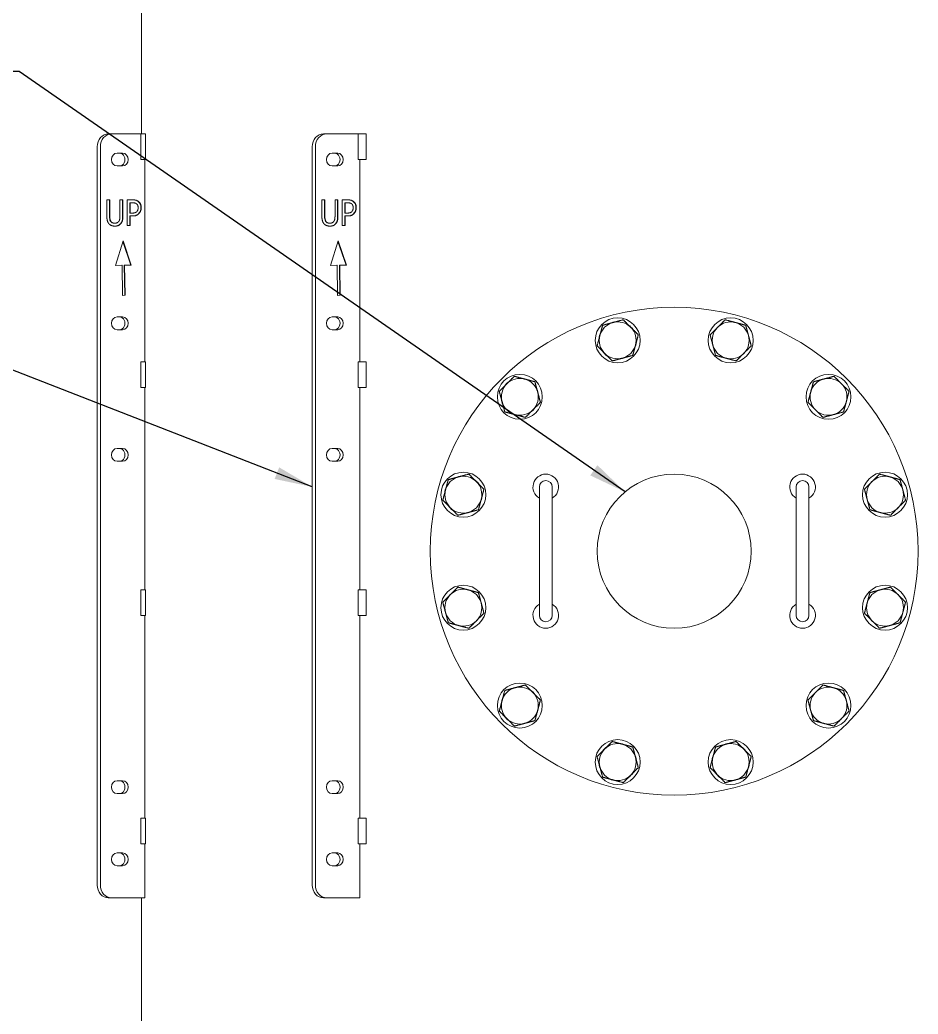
# Model space of a CAD drawing. Header units: inches. Extents: x 19 to 503, y 7 to 322.
# Drawn here: x 224.58 to 259.56, y 92.67 to 131.39 of the extents above; entities that cross this region are included whole.
import ezdxf

# ---------------------------------------------------------------- set-up
doc = ezdxf.new("R2010")
doc.units = ezdxf.units.IN
doc.header["$LTSCALE"] = 15
doc.header["$MEASUREMENT"] = 0
doc.layers.add('Symbol (ANSI)', color=7, linetype='Continuous', lineweight=25)
doc.layers.add('Visible (ANSI)', color=7, linetype='Continuous', lineweight=50)
doc.styles.add('MEMCOR Medium', font='arial.ttf')
doc.dimstyles.new('Default (ANSI)$7', dxfattribs={"dimscale": 15, "dimtxt": 0.15, "dimasz": 0.098425, "dimexe": 0.125, "dimexo": 0.0625, "dimgap": 0.031496, "dimtad": 0, "dimtih": 1, "dimtoh": 1, "dimdec": 4, "dimrnd": 1e-08, "dimzin": 3, "dimdsep": 46, "dimlunit": 5, "dimtxsty": 'MEMCOR Medium', "dimcen": 0.09, "dimdle": 0.393701, "dimclrd": 256, "dimclre": 256, "dimclrt": 256, "dimadec": 0, "dimazin": 1, "dimtfac": 0.8, "dimtofl": 0, "dimtmove": 0, "dimatfit": 3, "dimfxl": 1, "dimfrac": 1, "dimtolj": 1, "dimtzin": 4, "dimlwd": -1, "dimlwe": -1, "dimarcsym": 0})

msp = doc.modelspace()

# ---------------------------------------------------------------- linework, layer by layer
at = {"layer": 'Visible (ANSI)', "linetype": 'Continuous', "lineweight": 18}
for p, q in [((229.314305, 126.950384), (229.314305, 134.450384)), ((228.151661, 126.950384), (228.026661, 126.950384)), ((229.288319, 126.950384), (228.151661, 126.950384)), ((229.473003, 126.950384), (229.288319, 126.950384)), ((229.288319, 125.950384), (229.288319, 126.950384)), ((229.473003, 125.950384), (229.473003, 126.950384)), ((236.526661, 126.950384), (236.401661, 126.950384)), ((237.758829, 126.950384), (236.526661, 126.950384)), ((238.073743, 126.950384), (237.758829, 126.950384)), ((237.758829, 125.950384), (237.758829, 126.950384)), ((238.073743, 125.950384), (238.073743, 126.950384)), ((227.593648, 97.700384), (227.593648, 126.450384)), ((227.718648, 126.450384), (227.718648, 97.700384)), ((235.968648, 97.700384), (235.968648, 126.450384)), ((236.093648, 126.450384), (236.093648, 97.700384)), ((228.368167, 126.200384), (228.584674, 126.200384)), ((229.473003, 125.950384), (229.288319, 125.950384)), ((229.450699, 118.070384), (229.450699, 125.950384)), ((236.743167, 126.200384), (236.959674, 126.200384)), ((238.073743, 125.950384), (237.758829, 125.950384)), ((237.825699, 118.070384), (237.825699, 125.950384)), ((228.584674, 125.700384), (228.368167, 125.700384)), ((236.959674, 125.700384), (236.743167, 125.700384)), ((229.450699, 124.840384), (229.450699, 123.840384)), ((227.96905, 123.756227), (227.96905, 124.380214)), ((227.96905, 124.380214), (228.084146, 124.380214)), ((228.071646, 124.380214), (228.071646, 123.756227)), ((228.084146, 124.380214), (228.084146, 123.756227)), ((228.480665, 123.752986), (228.480665, 124.380214)), ((228.480665, 124.380214), (228.59576, 124.380214)), ((228.58326, 124.380214), (228.58326, 123.756227)), ((228.59576, 124.380214), (228.59576, 123.756227)), ((228.760684, 123.380214), (228.760684, 124.380214)), ((228.760684, 124.380214), (228.978243, 124.380214)), ((236.34405, 123.756227), (236.34405, 124.380214)), ((236.34405, 124.380214), (236.459146, 124.380214)), ((236.446646, 124.380214), (236.446646, 123.756227)), ((236.459146, 124.380214), (236.459146, 123.756227)), ((236.855665, 123.752986), (236.855665, 124.380214)), ((236.855665, 124.380214), (236.97076, 124.380214)), ((236.95826, 124.380214), (236.95826, 123.756227)), ((236.97076, 124.380214), (236.97076, 123.756227)), ((237.135684, 123.380214), (237.135684, 124.380214)), ((237.135684, 124.380214), (237.353243, 124.380214)), ((228.87578, 124.265141), (228.86328, 124.265141)), ((228.86328, 124.265141), (228.86328, 123.866438)), ((228.87578, 124.265141), (228.87578, 123.866438)), ((228.971225, 124.265141), (228.87578, 124.265141)), ((237.25078, 124.265141), (237.23828, 124.265141)), ((237.23828, 124.265141), (237.23828, 123.866438)), ((237.25078, 124.265141), (237.25078, 123.866438)), ((237.346225, 124.265141), (237.25078, 124.265141)), ((228.87578, 123.866438), (228.86328, 123.866438)), ((228.87578, 123.752986), (228.86328, 123.752986)), ((228.86328, 123.752986), (228.86328, 123.380214)), ((228.87578, 123.866438), (228.954382, 123.866438)), ((228.973331, 123.752986), (228.87578, 123.752986)), ((228.87578, 123.752986), (228.87578, 123.380214)), ((237.25078, 123.866438), (237.23828, 123.866438)), ((237.25078, 123.752986), (237.23828, 123.752986)), ((237.23828, 123.752986), (237.23828, 123.380214)), ((237.25078, 123.866438), (237.329382, 123.866438)), ((237.348331, 123.752986), (237.25078, 123.752986)), ((237.25078, 123.752986), (237.25078, 123.380214)), ((228.282054, 123.472597), (228.269554, 123.472597)), ((228.87578, 123.380214), (228.760684, 123.380214)), ((236.657054, 123.472597), (236.644554, 123.472597)), ((237.25078, 123.380214), (237.135684, 123.380214)), ((228.308056, 121.830841), (228.602757, 122.783045)), ((228.596801, 122.7638), (228.910217, 121.842117)), ((228.602757, 122.783045), (228.922717, 121.842117)), ((236.683056, 121.830841), (236.977757, 122.783045)), ((236.971801, 122.7638), (237.285217, 121.842117)), ((236.977757, 122.783045), (237.297717, 121.842117)), ((228.564549, 121.836342), (228.308056, 121.830841)), ((228.552049, 121.836342), (228.30814, 121.831111)), ((228.564549, 121.836342), (228.552049, 121.836342)), ((228.578178, 120.660439), (228.564549, 121.836342)), ((228.910217, 121.842117), (228.650161, 121.837924)), ((228.650161, 121.837924), (228.665538, 120.664097)), ((228.662661, 121.837924), (228.650161, 121.837924)), ((228.922717, 121.842117), (228.662661, 121.837924)), ((228.662661, 121.837924), (228.678038, 120.664097)), ((228.922717, 121.842117), (228.910217, 121.842117)), ((236.939549, 121.836342), (236.683056, 121.830841)), ((236.927049, 121.836342), (236.68314, 121.831111)), ((236.939549, 121.836342), (236.927049, 121.836342)), ((236.953178, 120.660439), (236.939549, 121.836342)), ((237.285217, 121.842117), (237.025161, 121.837924)), ((237.025161, 121.837924), (237.040538, 120.664097)), ((237.037661, 121.837924), (237.025161, 121.837924)), ((237.297717, 121.842117), (237.037661, 121.837924)), ((237.037661, 121.837924), (237.053038, 120.664097)), ((237.297717, 121.842117), (237.285217, 121.842117)), ((228.665538, 120.664097), (228.578173, 120.660896)), ((228.678038, 120.664097), (228.578178, 120.660439)), ((228.678038, 120.664097), (228.665538, 120.664097)), ((237.040538, 120.664097), (236.953173, 120.660896)), ((237.053038, 120.664097), (236.953178, 120.660439)), ((237.053038, 120.664097), (237.040538, 120.664097)), ((228.368167, 119.825384), (228.584674, 119.825384)), ((236.743167, 119.825384), (236.959674, 119.825384)), ((228.584674, 119.325384), (228.368167, 119.325384)), ((236.959674, 119.325384), (236.743167, 119.325384)), ((248.170911, 118.248583), (248.170818, 118.248743)), ((229.473003, 118.070384), (229.288319, 118.070384)), ((229.288319, 117.070384), (229.288319, 118.070384)), ((229.473003, 117.070384), (229.473003, 118.070384)), ((238.073743, 118.070384), (237.758829, 118.070384)), ((237.758829, 117.070384), (237.758829, 118.070384)), ((238.073743, 117.070384), (238.073743, 118.070384)), ((229.473003, 117.070384), (229.288319, 117.070384)), ((229.450699, 109.190384), (229.450699, 117.070384)), ((238.073743, 117.070384), (237.758829, 117.070384)), ((237.825699, 109.190384), (237.825699, 117.070384)), ((244.65054, 116.290388), (244.65038, 116.29048)), ((229.450699, 115.960384), (229.450699, 114.960384)), ((228.368167, 114.700384), (228.584674, 114.700384)), ((236.743167, 114.700384), (236.959674, 114.700384)), ((228.584674, 114.200384), (228.368167, 114.200384)), ((236.959674, 114.200384), (236.743167, 114.200384)), ((244.814767, 113.200384), (244.814767, 112.450384)), ((245.314767, 112.450384), (245.314767, 113.200384)), ((254.814767, 113.200384), (254.814767, 112.450384)), ((255.314767, 112.450384), (255.314767, 113.200384)), ((242.580907, 112.834355), (242.580723, 112.834355)), ((244.814767, 108.950384), (244.814767, 112.450384)), ((245.314767, 108.950384), (245.314767, 112.450384)), ((254.814767, 108.950384), (254.814767, 112.450384)), ((255.314767, 108.950384), (255.314767, 112.450384)), ((229.473003, 109.190384), (229.288319, 109.190384)), ((229.288319, 108.190384), (229.288319, 109.190384)), ((229.473003, 108.190384), (229.473003, 109.190384)), ((238.073743, 109.190384), (237.758829, 109.190384)), ((237.758829, 108.190384), (237.758829, 109.190384)), ((238.073743, 108.190384), (238.073743, 109.190384)), ((244.814767, 108.950384), (244.814767, 108.200384)), ((245.314767, 108.200384), (245.314767, 108.950384)), ((254.814767, 108.950384), (254.814767, 108.200384)), ((255.314767, 108.200384), (255.314767, 108.950384)), ((229.473003, 108.190384), (229.288319, 108.190384)), ((229.450699, 100.310384), (229.450699, 108.190384)), ((238.073743, 108.190384), (237.758829, 108.190384)), ((237.825699, 100.310384), (237.825699, 108.190384)), ((229.450699, 107.080384), (229.450699, 106.080384)), ((244.474764, 105.286157), (244.474672, 105.285997)), ((247.930796, 103.216524), (247.930796, 103.216339)), ((251.958624, 103.152185), (251.958717, 103.152026)), ((228.368167, 101.762884), (228.584674, 101.762884)), ((236.743167, 101.762884), (236.959674, 101.762884)), ((228.584674, 101.262884), (228.368167, 101.262884)), ((236.959674, 101.262884), (236.743167, 101.262884)), ((229.473003, 100.310384), (229.288319, 100.310384)), ((229.288319, 99.310384), (229.288319, 100.310384)), ((229.473003, 99.310384), (229.473003, 100.310384)), ((238.073743, 100.310384), (237.758829, 100.310384)), ((237.758829, 99.310384), (237.758829, 100.310384)), ((238.073743, 99.310384), (238.073743, 100.310384)), ((229.473003, 99.310384), (229.288319, 99.310384)), ((229.450699, 97.200384), (229.450699, 99.310384)), ((238.073743, 99.310384), (237.758829, 99.310384)), ((237.825699, 97.200384), (237.825699, 99.310384)), ((228.368167, 98.950384), (228.584674, 98.950384)), ((236.743167, 98.950384), (236.959674, 98.950384)), ((228.584674, 98.450384), (228.368167, 98.450384)), ((236.959674, 98.450384), (236.743167, 98.450384)), ((229.450699, 98.200384), (229.450699, 97.200384)), ((228.026661, 97.200384), (228.151661, 97.200384)), ((228.151661, 97.200384), (229.450699, 97.200384)), ((229.314305, 69.700384), (229.314305, 97.200384)), ((236.401661, 97.200384), (236.526661, 97.200384)), ((236.526661, 97.200384), (237.825699, 97.200384))]:
    msp.add_line(p, q, dxfattribs=at)
for centre, radius in [((250.064767, 110.700384), 9.5), ((247.864806, 118.910754), 0.875), ((252.264729, 118.910754), 0.875), ((244.05436, 116.710792), 0.875), ((256.075175, 116.710792), 0.875), ((241.854398, 112.900346), 0.875), ((250.064767, 110.700384), 3), ((258.275137, 112.900346), 0.875), ((241.854398, 108.500422), 0.875), ((258.275137, 108.500422), 0.875), ((244.05436, 104.689977), 0.875), ((256.075175, 104.689977), 0.875), ((247.864806, 102.490015), 0.875), ((252.264729, 102.490015), 0.875)]:
    msp.add_circle(centre, radius, dxfattribs=at)
for centre, radius, start, end in [((247.864806, 118.910754), 0.7295, 95.195336, 114.8920588), ((247.864806, 118.910754), 0.71875, 45.0436974, 105.0436974), ((252.264729, 118.910754), 0.71875, 75.0436974, 135.0436974), ((247.864806, 118.910754), 0.71875, 105.0436974, 165.0436974), ((247.864806, 118.910754), 0.7295, 35.195336, 54.8920588), ((247.864806, 118.910754), 0.71875, 345.0436974, 45.0436974), ((252.264729, 118.910754), 0.71875, 135.0436974, 195.0436974), ((252.264729, 118.910754), 0.71875, 15.0436974, 75.0436974), ((247.864806, 118.910754), 0.7295, 155.195336, 174.8920588), ((247.864806, 118.910754), 0.71875, 165.0436974, 225.0436974), ((252.264729, 118.910754), 0.71875, 315.0436974, 15.0436974), ((247.864806, 118.910754), 0.7295, 215.195336, 234.8920588), ((247.864806, 118.910754), 0.71875, 285.0436974, 345.0436974), ((247.864806, 118.910754), 0.7295, 335.195336, 354.8920588), ((252.264729, 118.910754), 0.71875, 195.0436974, 255.0436974), ((247.864806, 118.910754), 0.71875, 225.0436974, 285.0436974), ((247.864806, 118.910754), 0.7295, 275.195336, 294.8099258), ((247.864806, 118.910754), 0.7295, 294.8099258, 294.8920588), ((252.264729, 118.910754), 0.71875, 255.0436974, 315.0436974), ((244.05436, 116.710792), 0.7295, 125.195336, 144.8920588), ((244.05436, 116.710792), 0.71875, 75.0436974, 135.0436974), ((244.05436, 116.710792), 0.7295, 65.195336, 84.8920588), ((244.05436, 116.710792), 0.71875, 15.0436974, 75.0436974), ((256.075175, 116.710792), 0.71875, 105.0436974, 165.0436974), ((256.075175, 116.710792), 0.71875, 45.0436974, 105.0436974), ((244.05436, 116.710792), 0.71875, 135.0436974, 195.0436974), ((244.05436, 116.710792), 0.7295, 5.195336, 24.8920588), ((256.075175, 116.710792), 0.71875, 345.0436974, 45.0436974), ((244.05436, 116.710792), 0.7295, 185.195336, 204.8920588), ((244.05436, 116.710792), 0.71875, 315.0436974, 15.0436974), ((256.075175, 116.710792), 0.71875, 165.0436974, 225.0436974), ((244.05436, 116.710792), 0.71875, 195.0436974, 255.0436974), ((244.05436, 116.710792), 0.71875, 255.0436974, 315.0436974), ((244.05436, 116.710792), 0.7295, 305.195336, 324.8099258), ((244.05436, 116.710792), 0.7295, 324.8099258, 324.8920588), ((256.075175, 116.710792), 0.71875, 225.0436974, 285.0436974), ((256.075175, 116.710792), 0.71875, 285.0436974, 345.0436974), ((244.05436, 116.710792), 0.7295, 245.195336, 264.8920588), ((241.854398, 112.900346), 0.71875, 105.0436974, 165.0436974), ((241.854398, 112.900346), 0.7295, 95.195336, 114.8920588), ((241.854398, 112.900346), 0.71875, 45.0436974, 105.0436974), ((241.854398, 112.900346), 0.7295, 35.195336, 54.8920588), ((245.064767, 113.200384), 0.5, 90, 240), ((245.064767, 113.200384), 0.25, 0, 180), ((245.064767, 113.200384), 0.5, 300, 90), ((255.064767, 113.200384), 0.5, 90, 240), ((255.064767, 113.200384), 0.25, 0, 180), ((255.064767, 113.200384), 0.5, 300, 90), ((258.275137, 112.900346), 0.71875, 75.0436974, 135.0436974), ((258.275137, 112.900346), 0.71875, 15.0436974, 75.0436974), ((241.854398, 112.900346), 0.7295, 155.195336, 174.8920588), ((241.854398, 112.900346), 0.71875, 165.0436974, 225.0436974), ((241.854398, 112.900346), 0.71875, 345.0436974, 45.0436974), ((258.275137, 112.900346), 0.71875, 135.0436974, 195.0436974), ((258.275137, 112.900346), 0.71875, 315.0436974, 15.0436974), ((241.854398, 112.900346), 0.71875, 285.0436974, 345.0436974), ((241.854398, 112.900346), 0.7295, 335.195336, 354.8099258), ((241.854398, 112.900346), 0.7295, 354.8099258, 354.8920588), ((258.275137, 112.900346), 0.71875, 195.0436974, 255.0436974), ((241.854398, 112.900346), 0.7295, 215.195336, 234.8920588), ((241.854398, 112.900346), 0.71875, 225.0436974, 285.0436974), ((258.275137, 112.900346), 0.71875, 255.0436974, 315.0436974), ((241.854398, 112.900346), 0.7295, 275.195336, 294.8920588), ((241.854398, 108.500422), 0.71875, 75.0436974, 135.0436974), ((241.854398, 108.500422), 0.71875, 15.0436974, 75.0436974), ((258.275137, 108.500422), 0.71875, 105.0436974, 165.0436974), ((258.275137, 108.500422), 0.71875, 45.0436974, 105.0436974), ((241.854398, 108.500422), 0.71875, 135.0436974, 195.0436974), ((258.275137, 108.500422), 0.71875, 345.0436974, 45.0436974), ((241.854398, 108.500422), 0.71875, 315.0436974, 15.0436974), ((245.064767, 108.200384), 0.5, 120, 270), ((245.064767, 108.200384), 0.5, 270, 60), ((255.064767, 108.200384), 0.5, 120, 270), ((255.064767, 108.200384), 0.5, 270, 60), ((258.275137, 108.500422), 0.71875, 165.0436974, 225.0436974), ((241.854398, 108.500422), 0.71875, 195.0436974, 255.0436974), ((245.064767, 108.200384), 0.25, 180, 0), ((255.064767, 108.200384), 0.25, 180, 0), ((258.275137, 108.500422), 0.71875, 285.0436974, 345.0436974), ((241.854398, 108.500422), 0.71875, 255.0436974, 315.0436974), ((258.275137, 108.500422), 0.71875, 225.0436974, 285.0436974), ((244.05436, 104.689977), 0.71875, 105.0436974, 165.0436974), ((244.05436, 104.689977), 0.7295, 95.195336, 114.8920588), ((244.05436, 104.689977), 0.71875, 45.0436974, 105.0436974), ((256.075175, 104.689977), 0.71875, 75.0436974, 135.0436974), ((256.075175, 104.689977), 0.71875, 15.0436974, 75.0436974), ((244.05436, 104.689977), 0.7295, 155.195336, 174.8920588), ((244.05436, 104.689977), 0.7295, 54.8099258, 54.8920588), ((244.05436, 104.689977), 0.7295, 35.195336, 54.8099258), ((244.05436, 104.689977), 0.71875, 345.0436974, 45.0436974), ((256.075175, 104.689977), 0.71875, 135.0436974, 195.0436974), ((244.05436, 104.689977), 0.71875, 165.0436974, 225.0436974), ((244.05436, 104.689977), 0.7295, 335.195336, 354.8920588), ((256.075175, 104.689977), 0.71875, 315.0436974, 15.0436974), ((244.05436, 104.689977), 0.7295, 215.195336, 234.8920588), ((244.05436, 104.689977), 0.71875, 225.0436974, 285.0436974), ((244.05436, 104.689977), 0.71875, 285.0436974, 345.0436974), ((256.075175, 104.689977), 0.71875, 195.0436974, 255.0436974), ((256.075175, 104.689977), 0.71875, 255.0436974, 315.0436974), ((244.05436, 104.689977), 0.7295, 275.195336, 294.8920588), ((247.864806, 102.490015), 0.71875, 135.0436974, 195.0436974), ((247.864806, 102.490015), 0.7295, 125.195336, 144.8920588), ((247.864806, 102.490015), 0.71875, 75.0436974, 135.0436974), ((247.864806, 102.490015), 0.7295, 84.8099258, 84.8920588), ((247.864806, 102.490015), 0.7295, 65.195336, 84.8099258), ((247.864806, 102.490015), 0.71875, 15.0436974, 75.0436974), ((252.264729, 102.490015), 0.71875, 105.0436974, 165.0436974), ((252.264729, 102.490015), 0.7295, 114.8099258, 114.8920588), ((252.264729, 102.490015), 0.7295, 95.195336, 114.8099258), ((252.264729, 102.490015), 0.71875, 45.0436974, 105.0436974), ((252.264729, 102.490015), 0.7295, 35.195336, 54.8920588), ((252.264729, 102.490015), 0.71875, 345.0436974, 45.0436974), ((247.864806, 102.490015), 0.71875, 315.0436974, 15.0436974), ((247.864806, 102.490015), 0.7295, 5.195336, 24.8920588), ((252.264729, 102.490015), 0.7295, 155.195336, 174.8920588), ((252.264729, 102.490015), 0.71875, 165.0436974, 225.0436974), ((247.864806, 102.490015), 0.7295, 185.195336, 204.8920588), ((247.864806, 102.490015), 0.71875, 195.0436974, 255.0436974), ((252.264729, 102.490015), 0.71875, 285.0436974, 345.0436974), ((252.264729, 102.490015), 0.7295, 335.195336, 354.8920588), ((247.864806, 102.490015), 0.7295, 245.195336, 264.8920588), ((247.864806, 102.490015), 0.71875, 255.0436974, 315.0436974), ((247.864806, 102.490015), 0.7295, 305.195336, 324.8920588), ((252.264729, 102.490015), 0.7295, 215.195336, 234.8920588), ((252.264729, 102.490015), 0.71875, 225.0436974, 285.0436974), ((252.264729, 102.490015), 0.7295, 275.195336, 294.8920588)]:
    msp.add_arc(centre, radius, start, end, dxfattribs=at)
for centre, major_axis, start_param, end_param in [((228.026661, 126.450384), (0, 0.5), 0, 1.570796327), ((228.151661, 126.450384), (0, 0.5), 0, 1.570796327), ((236.401661, 126.450384), (0, 0.5), 0, 1.570796327), ((236.526661, 126.450384), (0, 0.5), 0, 1.570796327), ((228.368167, 125.950384), (0, -0.25), 3.141592654, 6.283185307), ((228.459674, 125.950384), (0, -0.25), 0, 3.141592654), ((228.584674, 125.950384), (0, 0.25), 3.141592654, 6.283185307), ((236.743167, 125.950384), (0, -0.25), 3.141592654, 6.283185307), ((236.834674, 125.950384), (0, -0.25), 0, 3.141592654), ((236.959674, 125.950384), (0, 0.25), 3.141592654, 6.283185307), ((228.368167, 119.575384), (0, -0.25), 3.141592654, 6.283185307), ((228.459674, 119.575384), (0, -0.25), 0, 3.141592654), ((228.584674, 119.575384), (0, 0.25), 3.141592654, 6.283185307), ((236.743167, 119.575384), (0, -0.25), 3.141592654, 6.283185307), ((236.834674, 119.575384), (0, -0.25), 0, 3.141592654), ((236.959674, 119.575384), (0, 0.25), 3.141592654, 6.283185307), ((228.368167, 114.450384), (0, -0.25), 3.141592654, 6.283185307), ((228.459674, 114.450384), (0, -0.25), 0, 3.141592654), ((228.584674, 114.450384), (0, 0.25), 3.141592654, 6.283185307), ((236.743167, 114.450384), (0, -0.25), 3.141592654, 6.283185307), ((236.834674, 114.450384), (0, -0.25), 0, 3.141592654), ((236.959674, 114.450384), (0, 0.25), 3.141592654, 6.283185307), ((228.368167, 101.512884), (0, -0.25), 3.141592654, 6.283185307), ((228.459674, 101.512884), (0, -0.25), 0, 3.141592654), ((228.584674, 101.512884), (0, 0.25), 3.141592654, 6.283185307), ((236.743167, 101.512884), (0, -0.25), 3.141592654, 6.283185307), ((236.834674, 101.512884), (0, -0.25), 0, 3.141592654), ((236.959674, 101.512884), (0, 0.25), 3.141592654, 6.283185307), ((228.368167, 98.700384), (0, -0.25), 3.141592654, 6.283185307), ((228.459674, 98.700384), (0, -0.25), 0, 3.141592654), ((228.584674, 98.700384), (0, 0.25), 3.141592654, 6.283185307), ((236.743167, 98.700384), (0, -0.25), 3.141592654, 6.283185307), ((236.834674, 98.700384), (0, -0.25), 0, 3.141592654), ((236.959674, 98.700384), (0, 0.25), 3.141592654, 6.283185307), ((228.026661, 97.700384), (0, -0.5), 4.71238898, 6.283185307), ((228.151661, 97.700384), (0, -0.5), 4.71238898, 6.283185307), ((236.401661, 97.700384), (0, -0.5), 4.71238898, 6.283185307), ((236.526661, 97.700384), (0, -0.5), 4.71238898, 6.283185307)]:
    msp.add_ellipse(centre, major_axis=major_axis, ratio=0.866025404, start_param=start_param, end_param=end_param, dxfattribs=at)
for points, knots in [([(228.965743, 124.380214), (229.000708, 124.380214), (229.054002, 124.377982), (229.134024, 124.355047), (229.164766, 124.34001), (229.192426, 124.317816)], [-0.7255066345, -0.7255066345, -0.7255066345, -0.7255066345, -0.2963664951, -0.2963664951, 0, 0, 0, 0]), ([(229.192426, 124.317816), (229.211405, 124.302888), (229.228314, 124.2853), (229.254455, 124.248471), (229.267919, 124.225911), (229.290845, 124.159482), (229.295591, 124.11889), (229.295591, 124.078756)], [-0.8444770711, -0.8444770711, -0.8444770711, -0.8444770711, -0.5445297246, -0.5445297246, -0.3058237555, -0.3058237555, 0, 0, 0, 0]), ([(237.340743, 124.380214), (237.375708, 124.380214), (237.429002, 124.377982), (237.509024, 124.355047), (237.539766, 124.34001), (237.567426, 124.317816)], [-0.7255066345, -0.7255066345, -0.7255066345, -0.7255066345, -0.2963664951, -0.2963664951, 0, 0, 0, 0]), ([(237.567426, 124.317816), (237.586405, 124.302888), (237.603314, 124.2853), (237.629455, 124.248471), (237.642919, 124.225911), (237.665845, 124.159482), (237.670591, 124.11889), (237.670591, 124.078756)], [-0.8444770711, -0.8444770711, -0.8444770711, -0.8444770711, -0.5445297246, -0.5445297246, -0.3058237555, -0.3058237555, 0, 0, 0, 0]), ([(229.295591, 124.078756), (229.295591, 124.055073), (229.293589, 124.031602), (229.28399, 123.978954), (229.276268, 123.95654), (229.258282, 123.910178), (229.241554, 123.881345), (229.219796, 123.856714)], [-0.4807015504, -0.4807015504, -0.4807015504, -0.4807015504, -0.3871149581, -0.3871149581, -0.2680978808, -0.2680978808, 0, 0, 0, 0]), ([(237.670591, 124.078756), (237.670591, 124.055073), (237.668589, 124.031602), (237.65899, 123.978954), (237.651268, 123.95654), (237.633282, 123.910178), (237.616554, 123.881345), (237.594796, 123.856714)], [-0.4807015504, -0.4807015504, -0.4807015504, -0.4807015504, -0.3871149581, -0.3871149581, -0.2680978808, -0.2680978808, 0, 0, 0, 0]), ([(228.071646, 123.756227), (228.071646, 123.690568), (228.076687, 123.654611), (228.085118, 123.606792), (228.094565, 123.579438), (228.108841, 123.554445)], [-0.371862003, -0.371862003, -0.371862003, -0.371862003, -0.2281453177, -0.2281453177, 0, 0, 0, 0]), ([(228.108841, 123.554445), (228.116939, 123.540277), (228.126656, 123.527799), (228.152226, 123.503876), (228.166303, 123.495864), (228.205728, 123.477173), (228.238283, 123.472597), (228.269554, 123.472597)], [-0.4545311978, -0.4545311978, -0.4545311978, -0.4545311978, -0.3744036195, -0.3744036195, -0.2751501522, -0.2751501522, 0, 0, 0, 0]), ([(228.58326, 123.756227), (228.58326, 123.71628), (228.581262, 123.675144), (228.568748, 123.582699), (228.558176, 123.55198), (228.540644, 123.5056), (228.523103, 123.476498), (228.500447, 123.451527)], [-0.467674705, -0.467674705, -0.467674705, -0.467674705, -0.3856132751, -0.3856132751, -0.275578199, -0.275578199, 0, 0, 0, 0]), ([(229.219796, 123.856714), (229.204881, 123.839761), (229.188604, 123.824787), (229.153012, 123.798709), (229.134042, 123.787943), (229.092422, 123.769886), (229.046535, 123.752986), (228.960831, 123.752986)], [-2.121990443, -2.121990443, -2.121990443, -2.121990443, -1.442842816, -1.442842816, -0.754099623, -0.754099623, 0, 0, 0, 0]), ([(236.446646, 123.756227), (236.446646, 123.690568), (236.451687, 123.654611), (236.460118, 123.606792), (236.469565, 123.579438), (236.483841, 123.554445)], [-0.371862003, -0.371862003, -0.371862003, -0.371862003, -0.2281453177, -0.2281453177, 0, 0, 0, 0]), ([(236.483841, 123.554445), (236.491939, 123.540277), (236.501656, 123.527799), (236.527226, 123.503876), (236.541303, 123.495864), (236.580728, 123.477173), (236.613283, 123.472597), (236.644554, 123.472597)], [-0.4545311978, -0.4545311978, -0.4545311978, -0.4545311978, -0.3744036195, -0.3744036195, -0.2751501522, -0.2751501522, 0, 0, 0, 0]), ([(236.95826, 123.756227), (236.95826, 123.71628), (236.956262, 123.675144), (236.943748, 123.582699), (236.933176, 123.55198), (236.915644, 123.5056), (236.898103, 123.476498), (236.875447, 123.451527)], [-0.467674705, -0.467674705, -0.467674705, -0.467674705, -0.3856132751, -0.3856132751, -0.275578199, -0.275578199, 0, 0, 0, 0]), ([(237.594796, 123.856714), (237.579881, 123.839761), (237.563604, 123.824787), (237.528012, 123.798709), (237.509042, 123.787943), (237.467422, 123.769886), (237.421535, 123.752986), (237.335831, 123.752986)], [-2.121990443, -2.121990443, -2.121990443, -2.121990443, -1.442842816, -1.442842816, -0.754099623, -0.754099623, 0, 0, 0, 0]), ([(228.500447, 123.451527), (228.486802, 123.436038), (228.471913, 123.42235), (228.439488, 123.398847), (228.422324, 123.389306), (228.382473, 123.372788), (228.342945, 123.359957), (228.275968, 123.359182)], [-1.621814164, -1.621814164, -1.621814164, -1.621814164, -1.122952591, -1.122952591, -0.623679835, -0.623679835, -0.019053199, -0.019053199, -0.019053199, -0.019053199]), ([(236.875447, 123.451527), (236.861802, 123.436038), (236.846913, 123.42235), (236.814488, 123.398847), (236.797324, 123.389306), (236.757473, 123.372788), (236.717945, 123.359957), (236.650968, 123.359182)], [-1.621814164, -1.621814164, -1.621814164, -1.621814164, -1.122952591, -1.122952591, -0.623679835, -0.623679835, -0.019053199, -0.019053199, -0.019053199, -0.019053199])]:
    msp.add_open_spline(points, degree=3, knots=knots, dxfattribs=at)
for points in [[(228.978243, 124.380214), (229.055442, 124.380214), (229.163519, 124.351041), (229.204926, 124.317816)], [(229.204926, 124.317816), (229.25335, 124.279728), (229.308091, 124.162224), (229.308091, 124.078756)], [(237.353243, 124.380214), (237.430442, 124.380214), (237.538519, 124.351041), (237.579926, 124.317816)], [(237.579926, 124.317816), (237.62835, 124.279728), (237.683091, 124.162224), (237.683091, 124.078756)], [(228.954382, 123.866438), (229.024562, 123.866438), (229.110884, 123.89237), (229.138956, 123.926406)], [(229.125622, 124.227054), (229.098252, 124.248124), (229.025264, 124.265141), (228.971225, 124.265141)], [(229.188082, 124.074704), (229.188082, 124.126568), (229.157203, 124.202743), (229.125622, 124.227054)], [(229.138956, 123.926406), (229.164923, 123.956389), (229.188082, 124.026892), (229.188082, 124.074704)], [(229.308091, 124.078756), (229.308091, 124.013926), (229.268088, 123.897232), (229.232296, 123.856714)], [(237.329382, 123.866438), (237.399562, 123.866438), (237.485884, 123.89237), (237.513956, 123.926406)], [(237.500622, 124.227054), (237.473252, 124.248124), (237.400264, 124.265141), (237.346225, 124.265141)], [(237.563082, 124.074704), (237.563082, 124.126568), (237.532203, 124.202743), (237.500622, 124.227054)], [(237.513956, 123.926406), (237.539923, 123.956389), (237.563082, 124.026892), (237.563082, 124.074704)], [(237.683091, 124.078756), (237.683091, 124.013926), (237.643088, 123.897232), (237.607296, 123.856714)], [(228.051863, 123.451527), (228.006245, 123.503391), (227.96905, 123.649258), (227.96905, 123.756227)], [(228.084146, 123.756227), (228.084146, 123.686535), (228.099585, 123.592532), (228.121341, 123.554445)], [(228.121341, 123.554445), (228.144501, 123.513926), (228.224506, 123.472597), (228.282054, 123.472597)], [(228.282054, 123.472597), (228.336093, 123.472597), (228.420309, 123.513926), (228.443469, 123.554445)], [(228.443469, 123.554445), (228.465225, 123.592532), (228.480665, 123.685725), (228.480665, 123.752986)], [(228.59576, 123.756227), (228.59576, 123.651689), (228.559267, 123.502581), (228.512947, 123.451527)], [(229.232296, 123.856714), (229.187381, 123.80566), (229.065969, 123.752986), (228.973331, 123.752986)], [(236.426863, 123.451527), (236.381245, 123.503391), (236.34405, 123.649258), (236.34405, 123.756227)], [(236.459146, 123.756227), (236.459146, 123.686535), (236.474585, 123.592532), (236.496341, 123.554445)], [(236.496341, 123.554445), (236.519501, 123.513926), (236.599506, 123.472597), (236.657054, 123.472597)], [(236.657054, 123.472597), (236.711093, 123.472597), (236.795309, 123.513926), (236.818469, 123.554445)], [(236.818469, 123.554445), (236.840225, 123.592532), (236.855665, 123.685725), (236.855665, 123.752986)], [(236.97076, 123.756227), (236.97076, 123.651689), (236.934267, 123.502581), (236.887947, 123.451527)], [(237.607296, 123.856714), (237.562381, 123.80566), (237.440969, 123.752986), (237.348331, 123.752986)], [(228.282054, 123.359145), (228.205558, 123.359145), (228.091865, 123.405336), (228.051863, 123.451527)], [(228.512947, 123.451527), (228.471541, 123.404526), (228.36206, 123.359145), (228.282054, 123.359145)], [(236.657054, 123.359145), (236.580558, 123.359145), (236.466865, 123.405336), (236.426863, 123.451527)], [(236.887947, 123.451527), (236.846541, 123.404526), (236.73706, 123.359145), (236.657054, 123.359145)]]:
    msp.add_open_spline(points, degree=2, dxfattribs=at)
for points, weights in [([(247.67825, 119.604871), (247.864238, 119.654858), (248.078999, 119.712579)], [1, 1.04314139574, 1.01001874936]), ([(248.078999, 119.712579), (248.236366, 119.555451), (248.372651, 119.419374)], [1.01001874936, 1.04314139574, 1]), ([(251.756109, 119.418599), (251.892186, 119.554883), (252.049314, 119.712251)], [1, 1.04314139574, 1.01001874936]), ([(252.049314, 119.712251), (252.264162, 119.654858), (252.450226, 119.605155)], [1.01001874936, 1.04314139574, 1]), ([(247.170405, 119.09625), (247.220108, 119.282314), (247.277501, 119.497163)], [1, 1.04314139574, 1.01001874936]), ([(247.277501, 119.497163), (247.492262, 119.554883), (247.67825, 119.604871)], [1.01001874936, 1.04314139574, 1]), ([(248.372651, 119.419374), (248.508935, 119.283297), (248.666303, 119.12617)], [1, 1.04314139574, 1.01001874936]), ([(251.462904, 119.124947), (251.620032, 119.282314), (251.756109, 119.418599)], [1.01001874936, 1.04314139574, 1]), ([(252.450226, 119.605155), (252.63629, 119.555451), (252.851139, 119.498058)], [1, 1.04314139574, 1.01001874936]), ([(252.851139, 119.498058), (252.908859, 119.283297), (252.958846, 119.097309)], [1.01001874936, 1.04314139574, 1]), ([(247.063308, 118.695338), (247.120701, 118.910186), (247.170405, 119.09625)], [1.01001874936, 1.04314139574, 1]), ([(248.666303, 119.12617), (248.60891, 118.911321), (248.559206, 118.725257)], [1.01001874936, 1.04314139574, 1]), ([(251.570612, 118.724198), (251.520625, 118.910186), (251.462904, 119.124947)], [1, 1.04314139574, 1.01001874936]), ([(252.958846, 119.097309), (253.008834, 118.911321), (253.066554, 118.696561)], [1, 1.04314139574, 1.01001874936]), ([(247.35696, 118.402133), (247.220676, 118.53821), (247.063308, 118.695338)], [1, 1.04314139574, 1.01001874936]), ([(248.559206, 118.725257), (248.509503, 118.539193), (248.45211, 118.324345)], [1, 1.04314139574, 1.01001874936]), ([(251.67832, 118.323449), (251.6206, 118.53821), (251.570612, 118.724198)], [1.01001874936, 1.04314139574, 1]), ([(253.066554, 118.696561), (252.909427, 118.539193), (252.77335, 118.402908)], [1.01001874936, 1.04314139574, 1]), ([(247.650613, 118.108929), (247.493245, 118.266057), (247.35696, 118.402133)], [1.01001874936, 1.04314139574, 1]), ([(248.051361, 118.216637), (247.865373, 118.166649), (247.650613, 118.108929)], [1, 1.04314139574, 1.01001874936]), ([(248.45211, 118.324345), (248.237349, 118.266624), (248.051361, 118.216637)], [1.01001874936, 1.04314139574, 1]), ([(252.079233, 118.216353), (251.893169, 118.266057), (251.67832, 118.323449)], [1, 1.04314139574, 1.01001874936]), ([(252.480145, 118.109256), (252.265297, 118.166649), (252.079233, 118.216353)], [1.01001874936, 1.04314139574, 1]), ([(252.77335, 118.402908), (252.637273, 118.266624), (252.480145, 118.109256)], [1, 1.04314139574, 1.01001874936]), ([(243.545739, 117.218637), (243.681816, 117.354921), (243.838944, 117.512289)], [1, 1.04314139574, 1.01001874936]), ([(243.838944, 117.512289), (244.053792, 117.454896), (244.239857, 117.405193)], [1.01001874936, 1.04314139574, 1]), ([(244.239857, 117.405193), (244.425921, 117.355489), (244.640769, 117.298096)], [1, 1.04314139574, 1.01001874936]), ([(255.487871, 117.297201), (255.702631, 117.354921), (255.88862, 117.404909)], [1.01001874936, 1.04314139574, 1]), ([(255.88862, 117.404909), (256.074608, 117.454896), (256.289368, 117.512617)], [1, 1.04314139574, 1.01001874936]), ([(256.289368, 117.512617), (256.446736, 117.355489), (256.58302, 117.219412)], [1.01001874936, 1.04314139574, 1]), ([(243.252535, 116.924985), (243.409663, 117.082353), (243.545739, 117.218637)], [1.01001874936, 1.04314139574, 1]), ([(243.360243, 116.524236), (243.310255, 116.710224), (243.252535, 116.924985)], [1, 1.04314139574, 1.01001874936]), ([(244.640769, 117.298096), (244.69849, 117.083336), (244.748477, 116.897347)], [1.01001874936, 1.04314139574, 1]), ([(255.380774, 116.896288), (255.430478, 117.082353), (255.487871, 117.297201)], [1, 1.04314139574, 1.01001874936]), ([(256.58302, 117.219412), (256.719305, 117.083336), (256.876673, 116.926208)], [1, 1.04314139574, 1.01001874936]), ([(256.876673, 116.926208), (256.81928, 116.711359), (256.769576, 116.525295)], [1.01001874936, 1.04314139574, 1]), ([(244.748477, 116.897347), (244.798464, 116.711359), (244.856185, 116.496599)], [1, 1.04314139574, 1.01001874936]), ([(255.273678, 116.495376), (255.331071, 116.710224), (255.380774, 116.896288)], [1.01001874936, 1.04314139574, 1]), ([(243.467951, 116.123487), (243.41023, 116.338248), (243.360243, 116.524236)], [1.01001874936, 1.04314139574, 1]), ([(244.56298, 116.202947), (244.426904, 116.066662), (244.269776, 115.909294)], [1, 1.04314139574, 1.01001874936]), ([(244.856185, 116.496599), (244.699057, 116.339231), (244.56298, 116.202947)], [1.01001874936, 1.04314139574, 1]), ([(255.56733, 116.202171), (255.431045, 116.338248), (255.273678, 116.495376)], [1, 1.04314139574, 1.01001874936]), ([(255.860982, 115.908967), (255.703614, 116.066095), (255.56733, 116.202171)], [1.01001874936, 1.04314139574, 1]), ([(256.769576, 116.525295), (256.719872, 116.339231), (256.662479, 116.124383)], [1, 1.04314139574, 1.01001874936]), ([(243.868863, 116.016391), (243.682799, 116.066095), (243.467951, 116.123487)], [1, 1.04314139574, 1.01001874936]), ([(244.269776, 115.909294), (244.054927, 115.966687), (243.868863, 116.016391)], [1.01001874936, 1.04314139574, 1]), ([(256.261731, 116.016675), (256.075743, 115.966687), (255.860982, 115.908967)], [1, 1.04314139574, 1.01001874936]), ([(256.662479, 116.124383), (256.447719, 116.066662), (256.261731, 116.016675)], [1.01001874936, 1.04314139574, 1]), ([(241.159997, 113.085843), (241.209701, 113.271907), (241.267094, 113.486755)], [1, 1.04314139574, 1.01001874936]), ([(241.267094, 113.486755), (241.481854, 113.544476), (241.667842, 113.594463)], [1.01001874936, 1.04314139574, 1]), ([(241.667842, 113.594463), (241.85383, 113.644451), (242.068591, 113.702171)], [1, 1.04314139574, 1.01001874936]), ([(242.068591, 113.702171), (242.225959, 113.545043), (242.362243, 113.408967)], [1.01001874936, 1.04314139574, 1]), ([(257.766517, 113.408191), (257.902593, 113.544476), (258.059721, 113.701843)], [1, 1.04314139574, 1.01001874936]), ([(258.059721, 113.701843), (258.27457, 113.644451), (258.460634, 113.594747)], [1.01001874936, 1.04314139574, 1]), ([(258.460634, 113.594747), (258.646698, 113.545043), (258.861546, 113.48765)], [1, 1.04314139574, 1.01001874936]), ([(258.861546, 113.48765), (258.919267, 113.27289), (258.969254, 113.086902)], [1.01001874936, 1.04314139574, 1]), ([(241.052901, 112.68493), (241.110293, 112.899779), (241.159997, 113.085843)], [1.01001874936, 1.04314139574, 1]), ([(242.362243, 113.408967), (242.498528, 113.27289), (242.655895, 113.115762)], [1, 1.04314139574, 1.01001874936]), ([(242.655895, 113.115762), (242.598503, 112.900914), (242.548799, 112.714849)], [1.01001874936, 1.04314139574, 1]), ([(257.473312, 113.114539), (257.63044, 113.271907), (257.766517, 113.408191)], [1.01001874936, 1.04314139574, 1]), ([(257.58102, 112.71379), (257.531032, 112.899779), (257.473312, 113.114539)], [1, 1.04314139574, 1.01001874936]), ([(258.969254, 113.086902), (259.019242, 112.900914), (259.076962, 112.686153)], [1, 1.04314139574, 1.01001874936]), ([(241.346553, 112.391726), (241.210268, 112.527802), (241.052901, 112.68493)], [1, 1.04314139574, 1.01001874936]), ([(242.548799, 112.714849), (242.499095, 112.528785), (242.441702, 112.313937)], [1, 1.04314139574, 1.01001874936]), ([(257.688728, 112.313042), (257.631007, 112.527802), (257.58102, 112.71379)], [1.01001874936, 1.04314139574, 1]), ([(259.076962, 112.686153), (258.919834, 112.528785), (258.783757, 112.392501)], [1.01001874936, 1.04314139574, 1]), ([(241.640205, 112.098521), (241.482837, 112.255649), (241.346553, 112.391726)], [1.01001874936, 1.04314139574, 1]), ([(242.441702, 112.313937), (242.226942, 112.256216), (242.040954, 112.206229)], [1.01001874936, 1.04314139574, 1]), ([(258.08964, 112.205945), (257.903576, 112.255649), (257.688728, 112.313042)], [1, 1.04314139574, 1.01001874936]), ([(258.783757, 112.392501), (258.647681, 112.256216), (258.490553, 112.098849)], [1, 1.04314139574, 1.01001874936]), ([(242.040954, 112.206229), (241.854965, 112.156242), (241.640205, 112.098521)], [1, 1.04314139574, 1.01001874936]), ([(258.490553, 112.098849), (258.275705, 112.156242), (258.08964, 112.205945)], [1.01001874936, 1.04314139574, 1]), ([(241.345778, 109.008268), (241.481854, 109.144552), (241.638982, 109.30192)], [1, 1.04314139574, 1.01001874936]), ([(241.638982, 109.30192), (241.85383, 109.244527), (242.039895, 109.194823)], [1.01001874936, 1.04314139574, 1]), ([(242.039895, 109.194823), (242.225959, 109.145119), (242.440807, 109.087727)], [1, 1.04314139574, 1.01001874936]), ([(257.687833, 109.086831), (257.902593, 109.144552), (258.088581, 109.194539)], [1.01001874936, 1.04314139574, 1]), ([(258.088581, 109.194539), (258.27457, 109.244527), (258.48933, 109.302247)], [1, 1.04314139574, 1.01001874936]), ([(258.48933, 109.302247), (258.646698, 109.145119), (258.782982, 109.009043)], [1.01001874936, 1.04314139574, 1]), ([(241.052573, 108.714615), (241.209701, 108.871983), (241.345778, 109.008268)], [1.01001874936, 1.04314139574, 1]), ([(242.440807, 109.087727), (242.498528, 108.872966), (242.548515, 108.686978)], [1.01001874936, 1.04314139574, 1]), ([(257.580736, 108.685919), (257.63044, 108.871983), (257.687833, 109.086831)], [1, 1.04314139574, 1.01001874936]), ([(258.782982, 109.009043), (258.919267, 108.872966), (259.076634, 108.715838)], [1, 1.04314139574, 1.01001874936]), ([(241.160281, 108.313867), (241.110293, 108.499855), (241.052573, 108.714615)], [1, 1.04314139574, 1.01001874936]), ([(242.548515, 108.686978), (242.598503, 108.50099), (242.656223, 108.286229)], [1, 1.04314139574, 1.01001874936]), ([(257.47364, 108.285006), (257.531032, 108.499855), (257.580736, 108.685919)], [1.01001874936, 1.04314139574, 1]), ([(259.076634, 108.715838), (259.019242, 108.50099), (258.969538, 108.314926)], [1.01001874936, 1.04314139574, 1]), ([(241.267989, 107.913118), (241.210268, 108.127879), (241.160281, 108.313867)], [1.01001874936, 1.04314139574, 1]), ([(242.656223, 108.286229), (242.499095, 108.128861), (242.363018, 107.992577)], [1.01001874936, 1.04314139574, 1]), ([(257.767292, 107.991802), (257.631007, 108.127879), (257.47364, 108.285006)], [1, 1.04314139574, 1.01001874936]), ([(258.969538, 108.314926), (258.919834, 108.128861), (258.862441, 107.914013)], [1, 1.04314139574, 1.01001874936]), ([(241.668901, 107.806021), (241.482837, 107.855725), (241.267989, 107.913118)], [1, 1.04314139574, 1.01001874936]), ([(242.069814, 107.698925), (241.854965, 107.756318), (241.668901, 107.806021)], [1.01001874936, 1.04314139574, 1]), ([(242.363018, 107.992577), (242.226942, 107.856293), (242.069814, 107.698925)], [1, 1.04314139574, 1.01001874936]), ([(258.060944, 107.698597), (257.903576, 107.855725), (257.767292, 107.991802)], [1.01001874936, 1.04314139574, 1]), ([(258.461693, 107.806305), (258.275705, 107.756318), (258.060944, 107.698597)], [1, 1.04314139574, 1.01001874936]), ([(258.862441, 107.914013), (258.647681, 107.856293), (258.461693, 107.806305)], [1.01001874936, 1.04314139574, 1]), ([(243.467056, 105.276386), (243.681816, 105.334106), (243.867804, 105.384094)], [1.01001874936, 1.04314139574, 1]), ([(243.867804, 105.384094), (244.053792, 105.434081), (244.268553, 105.491802)], [1, 1.04314139574, 1.01001874936]), ([(244.268553, 105.491802), (244.425921, 105.334674), (244.562205, 105.198597)], [1.01001874936, 1.04314139574, 1]), ([(255.566555, 105.197822), (255.702631, 105.334106), (255.859759, 105.491474)], [1, 1.04314139574, 1.01001874936]), ([(255.859759, 105.491474), (256.074608, 105.434081), (256.260672, 105.384377)], [1.01001874936, 1.04314139574, 1]), ([(256.260672, 105.384377), (256.446736, 105.334674), (256.661584, 105.277281)], [1, 1.04314139574, 1.01001874936]), ([(243.359959, 104.875473), (243.409663, 105.061537), (243.467056, 105.276386)], [1, 1.04314139574, 1.01001874936]), ([(244.562205, 105.198597), (244.69849, 105.06252), (244.855857, 104.905392)], [1, 1.04314139574, 1.01001874936]), ([(255.27335, 104.90417), (255.430478, 105.061537), (255.566555, 105.197822)], [1.01001874936, 1.04314139574, 1]), ([(256.661584, 105.277281), (256.719305, 105.06252), (256.769292, 104.876532)], [1.01001874936, 1.04314139574, 1]), ([(243.252862, 104.474561), (243.310255, 104.689409), (243.359959, 104.875473)], [1.01001874936, 1.04314139574, 1]), ([(244.855857, 104.905392), (244.798464, 104.690544), (244.748761, 104.50448)], [1.01001874936, 1.04314139574, 1]), ([(255.381058, 104.503421), (255.331071, 104.689409), (255.27335, 104.90417)], [1, 1.04314139574, 1.01001874936]), ([(256.769292, 104.876532), (256.81928, 104.690544), (256.877, 104.475783)], [1, 1.04314139574, 1.01001874936]), ([(243.546515, 104.181356), (243.41023, 104.317433), (243.252862, 104.474561)], [1, 1.04314139574, 1.01001874936]), ([(243.840167, 103.888151), (243.682799, 104.045279), (243.546515, 104.181356)], [1.01001874936, 1.04314139574, 1]), ([(244.748761, 104.50448), (244.699057, 104.318416), (244.641664, 104.103567)], [1, 1.04314139574, 1.01001874936]), ([(255.488766, 104.102672), (255.431045, 104.317433), (255.381058, 104.503421)], [1.01001874936, 1.04314139574, 1]), ([(256.583796, 104.182131), (256.447719, 104.045847), (256.290591, 103.888479)], [1, 1.04314139574, 1.01001874936]), ([(256.877, 104.475783), (256.719872, 104.318416), (256.583796, 104.182131)], [1.01001874936, 1.04314139574, 1]), ([(244.240915, 103.995859), (244.054927, 103.945872), (243.840167, 103.888151)], [1, 1.04314139574, 1.01001874936]), ([(244.641664, 104.103567), (244.426904, 104.045847), (244.240915, 103.995859)], [1.01001874936, 1.04314139574, 1]), ([(255.889678, 103.995576), (255.703614, 104.045279), (255.488766, 104.102672)], [1, 1.04314139574, 1.01001874936]), ([(256.290591, 103.888479), (256.075743, 103.945872), (255.889678, 103.995576)], [1.01001874936, 1.04314139574, 1]), ([(247.062981, 102.704208), (247.220108, 102.861575), (247.356185, 102.99786)], [1.01001874936, 1.04314139574, 1]), ([(247.356185, 102.99786), (247.492262, 103.134144), (247.64939, 103.291512)], [1, 1.04314139574, 1.01001874936]), ([(247.64939, 103.291512), (247.864238, 103.234119), (248.050302, 103.184416)], [1.01001874936, 1.04314139574, 1]), ([(248.050302, 103.184416), (248.236366, 103.134712), (248.451215, 103.077319)], [1, 1.04314139574, 1.01001874936]), ([(248.451215, 103.077319), (248.508935, 102.862558), (248.558923, 102.67657)], [1.01001874936, 1.04314139574, 1]), ([(251.570329, 102.675511), (251.620032, 102.861575), (251.677425, 103.076424)], [1, 1.04314139574, 1.01001874936]), ([(251.677425, 103.076424), (251.892186, 103.134144), (252.078174, 103.184132)], [1.01001874936, 1.04314139574, 1]), ([(252.078174, 103.184132), (252.264162, 103.234119), (252.478922, 103.29184)], [1, 1.04314139574, 1.01001874936]), ([(252.478922, 103.29184), (252.63629, 103.134712), (252.772575, 102.998635)], [1.01001874936, 1.04314139574, 1]), ([(252.772575, 102.998635), (252.908859, 102.862558), (253.066227, 102.705431)], [1, 1.04314139574, 1.01001874936]), ([(247.170688, 102.303459), (247.120701, 102.489447), (247.062981, 102.704208)], [1, 1.04314139574, 1.01001874936]), ([(248.558923, 102.67657), (248.60891, 102.490582), (248.666631, 102.275822)], [1, 1.04314139574, 1.01001874936]), ([(251.463232, 102.274599), (251.520625, 102.489447), (251.570329, 102.675511)], [1.01001874936, 1.04314139574, 1]), ([(253.066227, 102.705431), (253.008834, 102.490582), (252.95913, 102.304518)], [1.01001874936, 1.04314139574, 1]), ([(247.278396, 101.90271), (247.220676, 102.117471), (247.170688, 102.303459)], [1.01001874936, 1.04314139574, 1]), ([(248.666631, 102.275822), (248.509503, 102.118454), (248.373426, 101.982169)], [1.01001874936, 1.04314139574, 1]), ([(251.756884, 101.981394), (251.6206, 102.117471), (251.463232, 102.274599)], [1, 1.04314139574, 1.01001874936]), ([(252.95913, 102.304518), (252.909427, 102.118454), (252.852034, 101.903605)], [1, 1.04314139574, 1.01001874936]), ([(247.679309, 101.795614), (247.493245, 101.845317), (247.278396, 101.90271)], [1, 1.04314139574, 1.01001874936]), ([(248.373426, 101.982169), (248.237349, 101.845885), (248.080221, 101.688517)], [1, 1.04314139574, 1.01001874936]), ([(252.050536, 101.68819), (251.893169, 101.845317), (251.756884, 101.981394)], [1.01001874936, 1.04314139574, 1]), ([(252.852034, 101.903605), (252.637273, 101.845885), (252.451285, 101.795898)], [1.01001874936, 1.04314139574, 1]), ([(248.080221, 101.688517), (247.865373, 101.74591), (247.679309, 101.795614)], [1.01001874936, 1.04314139574, 1]), ([(252.451285, 101.795898), (252.265297, 101.74591), (252.050536, 101.68819)], [1, 1.04314139574, 1.01001874936])]:
    msp.add_rational_spline(points, weights, degree=2, dxfattribs=at)

# ---------------------------------------------------------------- leaders
at = {"layer": 'Symbol (ANSI)', "annotation_type": 0, "has_hookline": 1, "hookline_direction": 1}
for points, text_width in [([(248.149542, 113.009477), (224.553457, 129.376777), (223.077079, 129.376777)], 53.716066), ([(235.968648, 113.203899), (222.86792, 118.303007), (221.391542, 118.303007)], 46.278481)]:
    msp.add_leader(points, dimstyle='Default (ANSI)$7', override={"dimtad": 0}, dxfattribs=dict(at, text_width=text_width))

doc.saveas('drawing.dxf')
